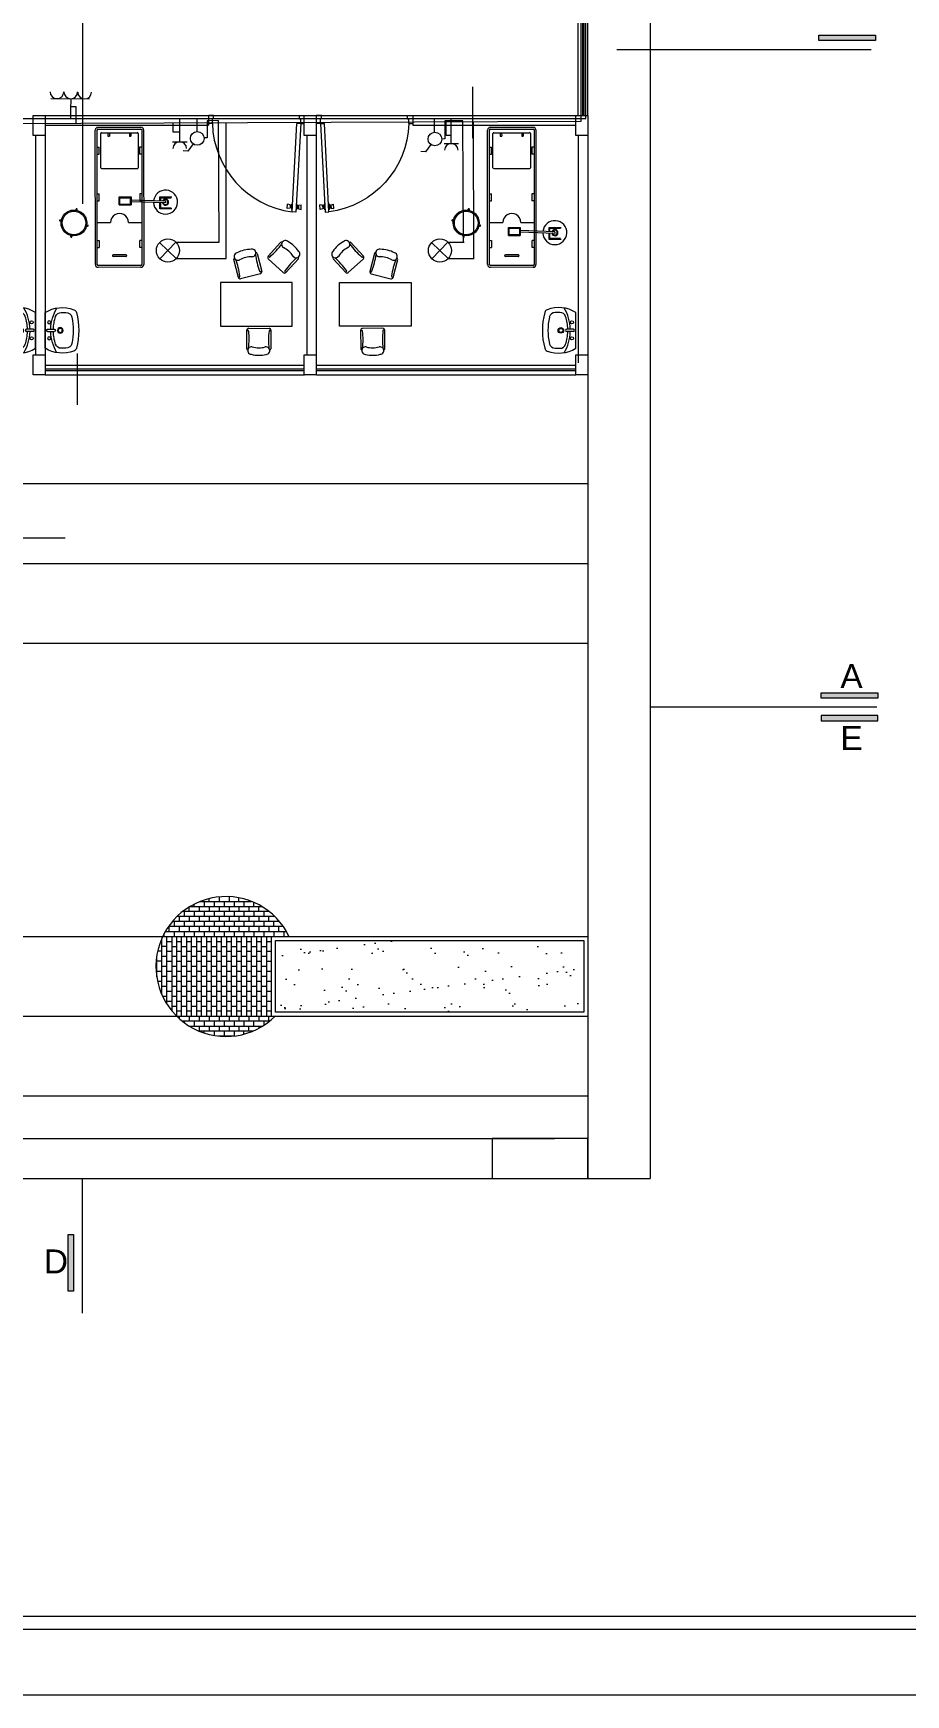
# Model space of a CAD drawing. Header units: millimetres. Extents: x 19.4 to 36.1, y 0 to 11.7.
# Drawn here: x 27.82 to 30.45, y 0 to 5.01 of the extents above; entities that cross this region are included whole.
import ezdxf

# ---------------------------------------------------------------- set-up
doc = ezdxf.new("R2010")
doc.units = ezdxf.units.MM
doc.header["$MEASUREMENT"] = 0
for name, pattern in [('ACAD_ISO12W100', [21, 12, -3, 0, -3, 0, -3]), ('CONTINUA', [0]), ('CORTES', [30, 24, -3, 0, -3]), ('NASCOSTA', [0.375, 0.25, -0.125]), ('STYLE_02', [0.295276, 0.19685, -0.098425]), ('TRAZO_Y_PUNTO', [1, 0.5, -0.25, 0, -0.25])]:
    doc.linetypes.add(name, pattern=pattern)
doc.layers.get('0').update_dxf_attribs({"lineweight": 9})
for name, color, linetype, lineweight, true_color in [('CUT 1 150', 7, 'ACAD_ISO12W100', 5, 0x2e2e2e), ('FURNITURE K 1 150', 7, 'Continuous', 9, 0xa7aeab), ('HATCH K 1 150', 7, 'Continuous', 0, 0xbdbdc2)]:
    doc.layers.add(name, color=color, linetype=linetype, lineweight=lineweight, true_color=true_color)
for name, color, linetype, lineweight in [('Fasa', 1, 'Continuous', 9), ('Fasa MCB to end', 30, 'Continuous', 9), ('Lampu', 7, 'Continuous', 9), ('netral2', 5, 'NASCOSTA', 9), ('Saklar_SK', 7, 'Continuous', 9), ('WALL 1 150', 250, 'Continuous', 13)]:
    doc.layers.add(name, color=color, linetype=linetype, lineweight=lineweight)
doc.styles.add('ROMANS', font='Arial.ttf', dxfattribs={"height": 0.1})

# ---------------------------------------------------------------- blocks, each defined once
blk = doc.blocks.new('lavadero')
for p, q in [((0, 0.225), (0, -0.225)), ((0.26, 0.225), (0.201, 0.225)), ((0.03, 0.015), (0.114, 0.015)), ((0.03, -0.015), (0.114, -0.015)), ((0.201, -0.225), (0.26, -0.225))]:
    blk.add_line(p, q)
for centre, radius in [((0.05, 0.1), 0.02), ((0.189, 0), 0.035), ((0.189, 0), 0.025), ((0.189, 0), 0.025), ((0.05, -0.1), 0.02)]:
    blk.add_circle(centre, radius)
for centre, radius, start, end in [((0.215, -0.129), 0.414, 69.5025, 121.3309), ((0.618, 0), 0.548, 149.2934, 178.4305), ((0.201, 0.15), 0.075, 90, 161.4778), ((0.26, 0.15), 0.075, 11.6658, 90), ((0.343, 0.212), 0.05, 14.6973, 69.5025), ((-0.467, 0), 0.887, 345.3027, 14.6973), ((0.036, 0), 0.0163, 112.6199, 247.3801), ((0.649, 0), 0.547, 161.4778, 178.4292), ((0.114, 0), 0.015, 270, 90), ((-0.467, 0), 0.817, 348.3342, 11.6658), ((0.618, 0), 0.548, 181.5695, 210.7066), ((0.649, 0), 0.547, 181.5708, 198.5222), ((0.201, -0.15), 0.075, 198.5222, 270), ((0.26, -0.15), 0.075, 270, 348.3342), ((0.215, 0.129), 0.414, 238.6691, 290.4975), ((0.343, -0.212), 0.05, 290.4975, 345.3027)]:
    blk.add_arc(centre, radius, start, end)
blk = doc.blocks.new('PUERTA1')
at = {"lineweight": 15}
for p, q in [((-1.141, 0), (-1.2, 0)), ((-0.064, 0), (0, 0)), ((-0.064, -0.042), (-0.064, 0)), ((-1.156, -0.1), (-1.205, -0.1)), ((-1.156, -0.1), (-1.156, -0.042)), ((-1.141, -0.042), (-1.156, -0.042)), ((-1.141, -0.042), (-1.141, 0)), ((-0.156, -1.208), (-0.099, -0.099)), ((-0.049, -0.1), (-0.108, -1.21)), ((-0.049, -0.1), (-0.099, -0.099)), ((-0.064, -0.042), (-0.049, -0.042)), ((-0.049, -0.1), (-0.049, -0.042)), ((-0.049, -0.1), (0, -0.1)), ((-0.217, -1.167), (-0.214, -1.111)), ((-0.183, -1.162), (-0.217, -1.167)), ((-0.18, -1.119), (-0.214, -1.111)), ((-0.182, -1.153), (-0.183, -1.162)), ((-0.181, -1.128), (-0.182, -1.153)), ((-0.177, -1.153), (-0.182, -1.153)), ((-0.181, -1.128), (-0.18, -1.119)), ((-0.175, -1.129), (-0.181, -1.128)), ((-0.175, -1.129), (-0.177, -1.153)), ((-0.177, -1.153), (-0.177, -1.157)), ((-0.171, -1.157), (-0.177, -1.157)), ((-0.17, -1.126), (-0.175, -1.125)), ((-0.175, -1.129), (-0.175, -1.125)), ((-0.17, -1.126), (-0.171, -1.157)), ((-0.171, -1.157), (-0.171, -1.161)), ((-0.166, -1.162), (-0.171, -1.161)), ((-0.17, -1.126), (-0.169, -1.121)), ((-0.164, -1.121), (-0.169, -1.121)), ((-0.164, -1.121), (-0.166, -1.162)), ((-0.158, -1.179), (-0.166, -1.162)), ((-0.154, -1.105), (-0.164, -1.121)), ((-0.154, -1.105), (-0.158, -1.179)), ((-0.155, -1.179), (-0.158, -1.179)), ((-0.108, -1.21), (-0.156, -1.208)), ((-0.152, -1.105), (-0.154, -1.105)), ((-0.154, -1.142), (-0.154, -1.142)), ((-0.154, -1.142), (-0.154, -1.142)), ((-0.106, -1.182), (-0.104, -1.182)), ((-0.1, -1.108), (-0.104, -1.182)), ((-0.104, -1.182), (-0.094, -1.166)), ((-0.102, -1.108), (-0.1, -1.108)), ((-0.1, -1.108), (-0.092, -1.125)), ((-0.092, -1.125), (-0.094, -1.166)), ((-0.094, -1.166), (-0.088, -1.166)), ((-0.092, -1.125), (-0.086, -1.125)), ((-0.087, -1.13), (-0.088, -1.161)), ((-0.088, -1.161), (-0.083, -1.162)), ((-0.088, -1.161), (-0.088, -1.166)), ((-0.087, -1.13), (-0.086, -1.125)), ((-0.087, -1.13), (-0.081, -1.13)), ((-0.082, -1.158), (-0.083, -1.162)), ((-0.081, -1.134), (-0.082, -1.158)), ((-0.082, -1.158), (-0.077, -1.159)), ((-0.081, -1.134), (-0.081, -1.13)), ((-0.081, -1.134), (-0.075, -1.134)), ((-0.075, -1.134), (-0.077, -1.159)), ((-0.077, -1.159), (-0.077, -1.168)), ((-0.077, -1.168), (-0.044, -1.176)), ((-0.075, -1.125), (-0.041, -1.12)), ((-0.075, -1.134), (-0.075, -1.125)), ((-0.044, -1.176), (-0.041, -1.12))]:
    blk.add_line(p, q, dxfattribs=at)
at = {"color": 8, "lineweight": 15}
blk.add_arc((-0.007, -0.068), 1.149, 181.6009, 262.5258, dxfattribs=at)
blk = doc.blocks.new('saklar tunggal')
at = {"color": 30}
for p, q in [((6.9703, 1.4504), (6.9843, 1.4734)), ((6.9843, 1.4734), (6.9985, 1.4734))]:
    blk.add_line(p, q, dxfattribs=at)
blk.add_circle((6.9596, 1.4329), 0.0206, dxfattribs=at)
blk = doc.blocks.new('saklar')
at = {"color": 64}
for p, q in [((6.8013, 1.4433), (6.8013, 1.4759)), ((6.7795, 1.4433), (6.8231, 1.4433))]:
    blk.add_line(p, q, dxfattribs=at)
blk.add_arc((6.8013, 1.4228), 0.0206, 0, 180, dxfattribs=at)
blk = doc.blocks.new('sk 3')
at = {"color": 64}
for p, q in [((24.4324, 4.4454), (24.4324, 4.478)), ((24.376, 4.4455), (24.492, 4.4464))]:
    blk.add_line(p, q, dxfattribs=at)
for centre in [(24.3908, 4.425), (24.4324, 4.4248), (24.4741, 4.4252)]:
    blk.add_arc(centre, 0.0206, 0, 180, dxfattribs=at)
blk = doc.blocks.new('lampu')
at = {"color": 250}
for p, q in [((7.1357, 3.4391), (7.1861, 3.391)), ((7.1848, 3.4404), (7.137, 3.3898)), ((7.1609, 3.4151), (7.1609, 3.4151))]:
    blk.add_line(p, q, dxfattribs=at)
at = {"color": 230}
blk.add_circle((7.1609, 3.4151), 0.0348, dxfattribs=at)
blk = doc.blocks.new('*U45')
at = {"layer": 'Fasa', "linetype": 'CONTINUA', "ltscale": 100}
blk.add_line((-0.0106, 0.0253), (0.0393, 0.0253), dxfattribs=at)
at = {"layer": 'netral2', "linetype": 'STYLE_02'}
blk.add_line((-0.0092, -0.024), (0.0691, -0.024), dxfattribs=at)
at = {"layer": 'Lampu', "color": 250}
blk.add_blockref('lampu', (-7.1952, -3.4151), dxfattribs=at)
blk = doc.blocks.new('*U46')
at = {"layer": 'netral2', "color": 0, "linetype": 'ByBlock', "lineweight": -2, "transparency": 16777216}
for p in [(0, 0), (0.82, 0), (1.64, 0)]:
    blk.add_blockref('*U45', p, dxfattribs=at)

msp = doc.modelspace()

# ---------------------------------------------------------------- hatches: boundary and pattern name
at = {"layer": 'CUT 1 150', "linetype": 'TRAZO_Y_PUNTO', "lineweight": 0, "ltscale": 3, "true_color": 0x000000}
for points in [[(30.3615, 4.9876), (30.3615, 5.0036), (30.1912, 5.0036), (30.1912, 4.9876)], [(27.9284, 1.2171), (27.9444, 1.2171), (27.9444, 1.3874), (27.9284, 1.3874)]]:
    msp.add_hatch(color=18, dxfattribs=at).paths.add_polyline_path(points)
h = msp.add_hatch(color=18, dxfattribs=at)
h.paths.add_polyline_path([(30.3682, 3.0052), (30.3682, 3.0212), (30.1978, 3.0212), (30.1978, 3.0052)])
h.paths.add_polyline_path([(30.1978, 2.9522), (30.1978, 2.9362), (30.3682, 2.9362), (30.3682, 2.9522)])
at = {"layer": 'HATCH K 1 150', "ltscale": 0.8}
h = msp.add_hatch(dxfattribs=at)
h.set_pattern_fill('AR-SAND', color=256, scale=0.002406, style=0, double=1)
h.set_pattern_definition([(37.5, (-525.04704, -170.17086), (-0.003849227, 0.11773911), [0, -0.09288003, 0, -0.10387898, 0, -0.099296084]), (7.5, (-525.04704, -170.17086), (0.108142705, 0.172448032), [0, -0.050106332, 0, -0.083714237, 0, -0.032080273]), (327.5, (-525.1222, -170.17086), (0.190290599, 0.000345746), [0, -0.030552641, 0, -0.109989508, 0, -0.143597414]), (317.5, (-525.1222, -170.17086), (0.183690286, 0.05363055), [0, -0.01527632, 0, -0.072104233, 0, -0.082492131])])
h.paths.add_polyline_path([(28.6143, 2.1957, 0.096216), (28.599, 2.2747), (28.5527, 2.2747), (28.5527, 2.0582), (28.5632, 2.0582, 0.179543)])
edge = h.paths.add_edge_path()
edge.add_line((29.4947, 2.0582), (29.4947, 2.2747))
edge.add_line((29.4947, 2.2747), (28.599, 2.2747))
edge.add_arc((28.4034, 2.1957), 0.2109, -40.7145, 21.9834, ccw=False)
edge.add_line((28.5632, 2.0582), (29.4947, 2.0582))

# ---------------------------------------------------------------- linework, layer by layer
for p, q in [((33.2109, 0.2358), (19.8251, 0.2358)), ((35.7049, 0.1965), (19.7858, 0.1965)), ((19.3927, 0), (35.9015, 0)), ((19.3927, 0), (35.9015, 0))]:
    msp.add_line(p, q)
msp.add_arc((28.7782, 4.377), 0.00279, 42.4512, 132.4512)
at = {"ltscale": 0.8}
msp.add_arc((28.4034, 2.1957), 0.2109, 25.5547, 314.82, dxfattribs=at)
at = {"layer": 'CUT 1 150', "color": 18, "linetype": 'TRAZO_Y_PUNTO', "lineweight": 0, "ltscale": 3, "true_color": 0x000000}
for points in [[(29.5819, 4.9611), (30.3485, 4.9611)], [(29.6823, 2.9787), (30.3654, 2.9787)], [(27.9708, 1.1501), (27.9708, 1.5565)]]:
    msp.add_lwpolyline(points, dxfattribs=at)
for points in [[(30.3615, 4.9876), (30.1912, 4.9876), (30.1912, 5.0036), (30.3615, 5.0036)], [(30.3682, 3.0052), (30.1978, 3.0052), (30.1978, 3.0212), (30.3682, 3.0212)], [(30.3682, 2.9522), (30.1978, 2.9522), (30.1978, 2.9362), (30.3682, 2.9362)], [(27.9444, 1.3874), (27.9444, 1.2171), (27.9284, 1.2171), (27.9284, 1.3874)]]:
    msp.add_lwpolyline(points, close=True, dxfattribs=at)
at = {"layer": 'Fasa', "linetype": 'CONTINUA', "ltscale": 100}
for p, q in [((28.3808, 4.7466), (28.347, 4.7455)), ((28.347, 4.7455), (28.347, 4.6943)), ((28.3828, 4.38), (28.3808, 4.7466)), ((29.1177, 4.746), (29.0631, 4.746)), ((29.0631, 4.746), (29.0631, 4.6915)), ((29.1199, 4.3798), (29.1177, 4.746)), ((28.347, 4.6943), (28.3378, 4.6943)), ((29.0631, 4.6915), (29.0538, 4.6909)), ((28.3019, 4.38), (28.3828, 4.38))]:
    msp.add_line(p, q, dxfattribs=at)
at = {"layer": 'Fasa MCB to end', "linetype": 'CONTINUA', "ltscale": 100}
for p, q in [((29.4887, 4.7525), (29.4872, 5.7506)), ((27.9351, 4.7805), (27.9351, 4.7527)), ((26.9306, 4.7527), (29.4887, 4.7525)), ((28.2645, 4.7149), (28.2643, 4.7525)), ((28.317, 4.7131), (28.3172, 4.7525)), ((29.0324, 4.7112), (29.0326, 4.7525)), ((29.083, 4.7096), (29.0827, 4.7527))]:
    msp.add_line(p, q, dxfattribs=at)
at = {"layer": 'FURNITURE K 1 150', "ltscale": 0.016}
for p, q in [((28.01, 4.3121), (28.0097, 4.718)), ((28.0154, 4.3121), (28.0151, 4.718)), ((28.0178, 4.7261), (28.1472, 4.7262)), ((28.0178, 4.7207), (28.1472, 4.7208)), ((28.0287, 4.7099), (28.1364, 4.71)), ((28.0479, 4.7099), (28.0479, 4.6991)), ((28.0522, 4.7099), (28.0522, 4.6991)), ((28.1129, 4.71), (28.1129, 4.6991)), ((28.1172, 4.71), (28.1172, 4.6992)), ((28.1499, 4.7181), (28.1502, 4.3122)), ((28.1553, 4.7181), (28.1556, 4.3122)), ((29.1925, 4.3121), (29.1923, 4.718)), ((29.198, 4.3121), (29.1977, 4.718)), ((29.2004, 4.7261), (29.3297, 4.7262)), ((29.2004, 4.7207), (29.3297, 4.7208)), ((29.2112, 4.7099), (29.3189, 4.71)), ((29.2304, 4.7099), (29.2304, 4.6991)), ((29.2347, 4.7099), (29.2348, 4.6991)), ((29.2954, 4.71), (29.2954, 4.6991)), ((29.2997, 4.71), (29.2997, 4.6992)), ((29.3324, 4.7181), (29.3327, 4.3122)), ((29.3379, 4.7181), (29.3382, 4.3122)), ((28.0152, 4.6666), (28.0217, 4.6666)), ((28.0217, 4.645), (28.0217, 4.6666)), ((28.0261, 4.6044), (28.026, 4.7072)), ((28.0479, 4.6991), (28.0522, 4.6991)), ((28.1129, 4.6991), (28.1172, 4.6992)), ((28.1391, 4.7073), (28.1392, 4.6044)), ((28.1435, 4.6667), (28.1435, 4.645)), ((28.15, 4.6667), (28.1435, 4.6667)), ((29.1977, 4.6666), (29.2042, 4.6666)), ((29.2042, 4.645), (29.2042, 4.6666)), ((29.2086, 4.6044), (29.2085, 4.7072)), ((29.2304, 4.6991), (29.2348, 4.6991)), ((29.2954, 4.6991), (29.2997, 4.6992)), ((29.3216, 4.7073), (29.3217, 4.6044)), ((29.326, 4.6667), (29.326, 4.645)), ((29.3325, 4.6667), (29.326, 4.6667)), ((28.0152, 4.6449), (28.0217, 4.645)), ((28.15, 4.645), (28.1435, 4.645)), ((29.1977, 4.6449), (29.2042, 4.645)), ((29.3325, 4.645), (29.326, 4.645)), ((28.0288, 4.6017), (28.1365, 4.6017)), ((29.2113, 4.6017), (29.319, 4.6017)), ((28.0153, 4.5259), (28.0218, 4.5259)), ((28.0218, 4.5042), (28.0218, 4.5259)), ((28.0814, 4.5163), (28.1175, 4.5163)), ((28.0814, 4.4922), (28.0814, 4.5163)), ((28.0838, 4.5139), (28.1151, 4.5139)), ((28.0838, 4.4946), (28.0838, 4.5139)), ((28.1151, 4.5139), (28.1151, 4.4946)), ((28.1175, 4.5163), (28.1175, 4.4922)), ((28.1501, 4.526), (28.1436, 4.526)), ((28.1436, 4.526), (28.1436, 4.5043)), ((28.2045, 4.5163), (28.2405, 4.5163)), ((28.2045, 4.5037), (28.2045, 4.5163)), ((28.2069, 4.5139), (28.2381, 4.5139)), ((28.2069, 4.5036), (28.2069, 4.5139)), ((29.1978, 4.5259), (29.2043, 4.5259)), ((29.2043, 4.5042), (29.2043, 4.5259)), ((29.3326, 4.526), (29.3261, 4.526)), ((29.3261, 4.526), (29.3261, 4.5043)), ((27.9511, 4.4762), (27.9517, 4.4794)), ((27.9543, 4.4756), (27.9549, 4.4788)), ((28.0153, 4.5042), (28.0218, 4.5042)), ((28.0814, 4.4922), (28.1175, 4.4922)), ((28.0838, 4.4946), (28.1151, 4.4946)), ((28.2215, 4.4983), (28.1174, 4.5018)), ((28.2217, 4.5031), (28.1176, 4.5066)), ((28.1501, 4.5043), (28.1436, 4.5043)), ((28.2045, 4.4802), (28.2045, 4.4989)), ((28.2405, 4.4802), (28.2045, 4.4802)), ((28.2069, 4.4826), (28.2069, 4.4988)), ((28.2381, 4.4826), (28.2069, 4.4826)), ((28.2217, 4.5031), (28.2215, 4.4983)), ((29.1336, 4.4762), (29.1342, 4.4794)), ((29.1368, 4.4756), (29.1374, 4.4788)), ((29.1978, 4.5042), (29.2043, 4.5042)), ((29.3326, 4.5043), (29.3261, 4.5043)), ((27.9036, 4.444), (27.9068, 4.4434)), ((27.9042, 4.4472), (27.9074, 4.4465)), ((27.9833, 4.4288), (27.9865, 4.4281)), ((27.9839, 4.4319), (27.9871, 4.4313)), ((28.0153, 4.4393), (28.0557, 4.4393)), ((28.1098, 4.4393), (28.1501, 4.4394)), ((29.0861, 4.444), (29.0893, 4.4434)), ((29.0868, 4.4472), (29.0899, 4.4465)), ((29.1658, 4.4288), (29.169, 4.4281)), ((29.1664, 4.4319), (29.1696, 4.4313)), ((29.1979, 4.4393), (29.2382, 4.4393)), ((29.2549, 4.4242), (29.2909, 4.4242)), ((29.2549, 4.4001), (29.2549, 4.4242)), ((29.2573, 4.4218), (29.2885, 4.4218)), ((29.2573, 4.4025), (29.2573, 4.4218)), ((29.2885, 4.4218), (29.2885, 4.4025)), ((29.2909, 4.4242), (29.2909, 4.4001)), ((29.395, 4.4062), (29.2909, 4.4098)), ((29.3951, 4.411), (29.291, 4.4146)), ((29.2923, 4.4393), (29.3326, 4.4394)), ((29.3779, 4.4242), (29.414, 4.4242)), ((29.3779, 4.4116), (29.3779, 4.4242)), ((29.3803, 4.4218), (29.4116, 4.4218)), ((29.3803, 4.4115), (29.3803, 4.4218)), ((29.3951, 4.411), (29.395, 4.4062)), ((27.9359, 4.3965), (27.9365, 4.3997)), ((27.9391, 4.3959), (27.9397, 4.3991)), ((28.0154, 4.3851), (28.0219, 4.3851)), ((28.0154, 4.3635), (28.0219, 4.3635)), ((28.0219, 4.3851), (28.0219, 4.3635)), ((28.1502, 4.3852), (28.1437, 4.3852)), ((28.1437, 4.3636), (28.1437, 4.3852)), ((28.1502, 4.3636), (28.1437, 4.3636)), ((28.5306, 4.3375), (28.5685, 4.3789)), ((28.5724, 4.3791), (28.5724, 4.3791)), ((28.8182, 4.3375), (28.7803, 4.3789)), ((29.1184, 4.3965), (29.119, 4.3997)), ((29.1216, 4.3959), (29.1222, 4.3991)), ((29.1979, 4.3851), (29.2044, 4.3851)), ((29.1979, 4.3635), (29.2044, 4.3635)), ((29.2044, 4.3851), (29.2044, 4.3635)), ((29.2549, 4.4001), (29.2909, 4.4001)), ((29.2573, 4.4025), (29.2885, 4.4025)), ((29.3327, 4.3852), (29.3262, 4.3852)), ((29.3262, 4.3636), (29.3262, 4.3852)), ((29.3327, 4.3636), (29.3262, 4.3636)), ((29.3779, 4.3881), (29.3779, 4.4068)), ((29.414, 4.3881), (29.3779, 4.3881)), ((29.3803, 4.3905), (29.3803, 4.4067)), ((29.4116, 4.3905), (29.3803, 4.3905)), ((28.1475, 4.3094), (28.0181, 4.3094)), ((28.1018, 4.3419), (28.0639, 4.3419)), ((28.1018, 4.3365), (28.0639, 4.3365)), ((28.441, 4.2734), (28.4274, 4.3278)), ((28.4294, 4.3312), (28.4294, 4.3312)), ((28.4943, 4.3476), (28.4943, 4.3476)), ((28.4977, 4.3455), (28.5113, 4.2911)), ((28.5762, 4.2882), (28.5309, 4.3297)), ((28.622, 4.3299), (28.5841, 4.2886)), ((28.6218, 4.3339), (28.6218, 4.3339)), ((28.7268, 4.3299), (28.7647, 4.2886)), ((28.7269, 4.3339), (28.7269, 4.3339)), ((28.7725, 4.2882), (28.8178, 4.3297)), ((28.851, 4.3455), (28.8374, 4.2911)), ((28.8544, 4.3476), (28.8544, 4.3476)), ((28.9077, 4.2734), (28.9214, 4.3278)), ((28.9194, 4.3312), (28.9194, 4.3312)), ((29.33, 4.3094), (29.2007, 4.3094)), ((29.2843, 4.3419), (29.2464, 4.3419)), ((29.2843, 4.3365), (29.2464, 4.3365)), ((28.1475, 4.304), (28.0182, 4.3039)), ((28.6032, 4.2585), (28.3867, 4.2585)), ((28.3867, 4.2585), (28.3867, 4.1262)), ((28.5073, 4.2844), (28.4478, 4.2694)), ((28.6032, 4.1262), (28.6032, 4.2585)), ((28.7455, 4.2585), (28.962, 4.2585)), ((28.7455, 4.1262), (28.7455, 4.2585)), ((28.8414, 4.2844), (28.901, 4.2694)), ((28.962, 4.2585), (28.962, 4.1262)), ((29.33, 4.304), (29.2007, 4.3039)), ((28.3867, 4.1262), (28.6032, 4.1262)), ((28.4662, 4.0585), (28.4665, 4.1146)), ((28.4721, 4.1202), (28.5335, 4.1199)), ((28.5391, 4.1143), (28.5387, 4.0582)), ((28.962, 4.1262), (28.7455, 4.1262)), ((28.8097, 4.1143), (28.81, 4.0582)), ((28.8766, 4.1202), (28.8152, 4.1199)), ((28.8825, 4.0585), (28.8822, 4.1146)), ((28.469, 4.0557), (28.469, 4.0557)), ((28.5359, 4.0554), (28.5359, 4.0554)), ((28.8128, 4.0554), (28.8128, 4.0554)), ((28.8798, 4.0557), (28.8798, 4.0557))]:
    msp.add_line(p, q, dxfattribs=at)
for centre, radius in [((27.9454, 4.4377), 0.039), ((27.9454, 4.4377), 0.0357), ((29.1279, 4.4377), 0.039), ((29.1279, 4.4377), 0.0357)]:
    msp.add_circle(centre, radius, dxfattribs=at)
for centre, radius, start, end in [((28.0178, 4.718), 0.00812, 90.042, 180.042), ((28.0178, 4.718), 0.00271, 90.042, 180.042), ((28.0287, 4.7072), 0.00271, 90.042, 180.042), ((28.1364, 4.7073), 0.00271, 0.042, 90.042), ((28.1472, 4.7181), 0.00812, 0.042, 90.042), ((28.1472, 4.7181), 0.00271, 0.042, 90.042), ((29.2004, 4.718), 0.00812, 90.042, 180.042), ((29.2004, 4.718), 0.00271, 90.042, 180.042), ((29.2112, 4.7072), 0.00271, 90.042, 180.042), ((29.3189, 4.7073), 0.00271, 0.042, 90.042), ((29.3297, 4.7181), 0.00812, 0.042, 90.042), ((29.3297, 4.7181), 0.00271, 0.042, 90.042), ((28.0288, 4.6044), 0.00271, 180.042, 270.042), ((28.1365, 4.6044), 0.00271, 270.042, 0.042), ((29.2113, 4.6044), 0.00271, 180.042, 270.042), ((29.319, 4.6044), 0.00271, 270.042, 0.042), ((28.2216, 4.5007), 0.0361, 181.8661, 174.221), ((28.2216, 4.5007), 0.00924, 193.1368, 162.9504), ((27.9533, 4.4791), 0.00162, 348.0899, 170.2941), ((28.0827, 4.4393), 0.0271, 0.042, 180.042), ((28.2216, 4.5007), 0.00722, 197.5148, 158.5723), ((29.1358, 4.4791), 0.00162, 348.0899, 170.2941), ((29.2653, 4.4393), 0.0271, 0.042, 180.042), ((27.9039, 4.4456), 0.00162, 78.0899, 260.2941), ((27.9059, 4.4455), 0.00217, 354.192, 79.192), ((27.9868, 4.4297), 0.00162, 258.0899, 80.2941), ((29.0864, 4.4456), 0.00162, 78.0899, 260.2941), ((29.0884, 4.4455), 0.00217, 354.192, 79.192), ((29.1694, 4.4297), 0.00162, 258.0899, 80.2941), ((29.3951, 4.4086), 0.0361, 181.8661, 174.221), ((29.3951, 4.4086), 0.00924, 193.1368, 162.9504), ((29.3951, 4.4086), 0.00722, 197.5148, 158.5723), ((27.9375, 4.3962), 0.00162, 168.0899, 350.2941), ((28.4825, 4.3473), 0.0113, 271.4563, 102.567), ((28.378, 4.5164), 0.2403, 311.2858, 323.6897), ((28.5705, 4.377), 0.00279, 47.5488, 137.5488), ((28.5827, 4.3733), 0.0113, 49.1184, 240.2291), ((28.5463, 4.3009), 0.0697, 31.2886, 63.809), ((28.5472, 4.3019), 0.0907, 33.2987, 61.7988), ((28.8015, 4.3019), 0.0907, 118.2012, 146.7013), ((28.8025, 4.3009), 0.0697, 116.191, 148.7114), ((28.7661, 4.3733), 0.0113, 299.7709, 130.8816), ((28.9707, 4.5164), 0.2403, 216.3103, 228.7142), ((28.8662, 4.3473), 0.0113, 77.433, 268.5437), ((29.12, 4.3962), 0.00162, 168.0899, 350.2941), ((28.0181, 4.3121), 0.00812, 180.042, 270.042), ((28.0181, 4.3121), 0.00271, 180.042, 270.042), ((28.0639, 4.3392), 0.00271, 90.042, 270.042), ((28.1018, 4.3392), 0.00271, 270.042, 90.042), ((28.1475, 4.3122), 0.00812, 270.042, 0.042), ((28.1475, 4.3122), 0.00271, 270.042, 0.042), ((28.4301, 4.3285), 0.00279, 104.1367, 194.1367), ((28.4399, 4.3366), 0.0113, 105.7063, 296.8171), ((28.2077, 4.2446), 0.2403, 7.8737, 20.2776), ((28.4799, 4.2677), 0.0907, 89.8866, 118.3867), ((28.4802, 4.2664), 0.0697, 87.8765, 120.3969), ((28.7306, 4.3757), 0.2403, 187.8737, 200.2776), ((28.495, 4.3449), 0.00279, 14.1367, 104.1367), ((28.5347, 4.3338), 0.00558, 137.5488, 227.5488), ((28.5345, 4.3377), 0.00279, 137.5488, 317.5488), ((28.7755, 4.1521), 0.2403, 131.2858, 143.6897), ((28.6151, 4.3436), 0.0113, 214.8684, 45.9791), ((28.6199, 4.3318), 0.00279, 317.5488, 47.5488), ((28.7336, 4.3436), 0.0113, 134.0209, 325.1316), ((28.7288, 4.3318), 0.00279, 132.4512, 222.4512), ((28.5733, 4.1521), 0.2403, 36.3103, 48.7142), ((28.8142, 4.3377), 0.00279, 222.4512, 42.4512), ((28.8141, 4.3338), 0.00558, 312.4512, 42.4512), ((28.6181, 4.3757), 0.2403, 339.7224, 352.1263), ((28.8538, 4.3449), 0.00279, 75.8633, 165.8633), ((28.8685, 4.2664), 0.0697, 59.6031, 92.1235), ((28.8688, 4.2677), 0.0907, 61.6133, 90.1134), ((29.141, 4.2446), 0.2403, 159.7224, 172.1263), ((28.9089, 4.3366), 0.0113, 243.1829, 74.2937), ((28.9187, 4.3285), 0.00279, 345.8633, 75.8633), ((29.2007, 4.3121), 0.00812, 180.042, 270.042), ((29.2007, 4.3121), 0.00271, 180.042, 270.042), ((29.2464, 4.3392), 0.00271, 90.042, 270.042), ((29.2843, 4.3392), 0.00271, 270.042, 90.042), ((29.33, 4.3122), 0.00812, 270.042, 0.042), ((29.33, 4.3122), 0.00271, 270.042, 0.042), ((28.443, 4.2768), 0.00279, 194.1367, 14.1367), ((28.4464, 4.2748), 0.00558, 194.1367, 284.1367), ((28.508, 4.2932), 0.00279, 194.1367, 14.1367), ((28.5059, 4.2898), 0.00558, 284.1367, 14.1367), ((28.58, 4.2924), 0.00558, 227.5488, 317.5488), ((28.5839, 4.2925), 0.00279, 137.5488, 317.5488), ((28.7648, 4.2925), 0.00279, 222.4512, 42.4512), ((28.7688, 4.2924), 0.00558, 222.4512, 312.4512), ((28.8428, 4.2898), 0.00558, 165.8633, 255.8633), ((28.8408, 4.2932), 0.00279, 165.8633, 345.8633), ((28.9023, 4.2748), 0.00558, 255.8633, 345.8633), ((28.9057, 4.2768), 0.00279, 165.8633, 345.8633), ((28.4721, 4.1146), 0.00558, 89.7283, 179.7283), ((28.4693, 4.1118), 0.00279, 359.7283, 179.7283), ((28.2331, 4.0872), 0.2403, 353.4654, 5.8692), ((28.7722, 4.0842), 0.2403, 173.4654, 185.8692), ((28.5335, 4.1143), 0.00558, 359.7283, 89.7283), ((28.5362, 4.1115), 0.00279, 359.7283, 179.7283), ((28.8153, 4.1143), 0.00558, 90.2717, 180.2717), ((28.8125, 4.1115), 0.00279, 0.2717, 180.2717), ((28.5766, 4.0842), 0.2403, 354.1308, 6.5346), ((29.1157, 4.0872), 0.2403, 174.1308, 186.5346), ((28.8766, 4.1146), 0.00558, 0.2717, 90.2717), ((28.8794, 4.1118), 0.00279, 0.2717, 180.2717), ((28.469, 4.0585), 0.00279, 179.7283, 269.7283), ((28.4804, 4.053), 0.0113, 77.0479, 268.1587), ((28.5028, 4.1309), 0.0697, 253.4681, 285.9885), ((28.5244, 4.0528), 0.0113, 271.298, 102.4087), ((28.5359, 4.0582), 0.00279, 269.7283, 359.7283), ((28.8128, 4.0582), 0.00279, 180.2717, 270.2717), ((28.8243, 4.0528), 0.0113, 77.5913, 268.702), ((28.8459, 4.1309), 0.0697, 254.0115, 286.5319), ((28.8683, 4.053), 0.0113, 271.8413, 102.9521), ((28.8797, 4.0585), 0.00279, 270.2717, 0.2717), ((28.5028, 4.1295), 0.0907, 255.4783, 283.9783), ((28.8459, 4.1295), 0.0907, 256.0217, 284.5217)]:
    msp.add_arc(centre, radius, start, end, dxfattribs=at)
at = {"layer": 'HATCH K 1 150'}
for p, q in [((28.5333, 2.3619), (28.2735, 2.3619)), ((28.2926, 2.3769), (28.5113, 2.3769)), ((28.3261, 2.3919), (28.4807, 2.3919)), ((28.5761, 2.3168), (28.2307, 2.3168)), ((28.5645, 2.3318), (28.2423, 2.3318)), ((28.5505, 2.3468), (28.2563, 2.3468)), ((28.2099, 2.1119), (28.2099, 2.2796)), ((28.2211, 2.3017), (28.5857, 2.3017)), ((28.2249, 2.2867), (28.2249, 2.0834)), ((28.24, 2.2867), (28.24, 2.0624)), ((28.255, 2.2867), (28.255, 2.0461)), ((28.27, 2.0461), (28.27, 2.2867)), ((28.2851, 2.2867), (28.2851, 2.0461)), ((28.3001, 2.0461), (28.3001, 2.2867)), ((28.3151, 2.2867), (28.3151, 2.0461)), ((28.3302, 2.0461), (28.3302, 2.2867)), ((28.3452, 2.2867), (28.3452, 2.0461)), ((28.3602, 2.0461), (28.3602, 2.2867)), ((28.3753, 2.2867), (28.3753, 2.0461)), ((28.3903, 2.0461), (28.3903, 2.2867)), ((28.4054, 2.2867), (28.4054, 2.0461)), ((28.4204, 2.0461), (28.4204, 2.2867)), ((28.4354, 2.2867), (28.4354, 2.0461)), ((28.4505, 2.0461), (28.4505, 2.2867)), ((28.4655, 2.2867), (28.4655, 2.0461)), ((28.4805, 2.0461), (28.4805, 2.2867)), ((28.4956, 2.2867), (28.4956, 2.0461)), ((28.5106, 2.0461), (28.5106, 2.2867)), ((28.5256, 2.2867), (28.5256, 2.0461)), ((28.1949, 2.1643), (28.1949, 2.2272)), ((28.5352, 2.0311), (28.2716, 2.0311)), ((28.2929, 2.0161), (28.5138, 2.0161)), ((28.4844, 2.001), (28.3223, 2.001)), ((28.4279, 1.986), (28.3813, 1.986))]:
    msp.add_line(p, q, dxfattribs=at)
for points in [[(28.3828, 2.4056), (28.3828, 2.3919)], [(28.4129, 2.4064), (28.4129, 2.3919)], [(28.2775, 2.3619), (28.2775, 2.3468)], [(28.2926, 2.3619), (28.2926, 2.3769)], [(28.3076, 2.3769), (28.3076, 2.3836)], [(28.3076, 2.3619), (28.3076, 2.3468)], [(28.3227, 2.3769), (28.3227, 2.3619)], [(28.3377, 2.3919), (28.3377, 2.3769)], [(28.3377, 2.3619), (28.3377, 2.3468)], [(28.3527, 2.3919), (28.3527, 2.4004)], [(28.3527, 2.3769), (28.3527, 2.3619)], [(28.3678, 2.3919), (28.3678, 2.3769)], [(28.3678, 2.3619), (28.3678, 2.3468)], [(28.3828, 2.3769), (28.3828, 2.3619)], [(28.3978, 2.3919), (28.3978, 2.3769)], [(28.3978, 2.3619), (28.3978, 2.3468)], [(28.4129, 2.3769), (28.4129, 2.3619)], [(28.4279, 2.3919), (28.4279, 2.3769)], [(28.4279, 2.3619), (28.4279, 2.3468)], [(28.4429, 2.3919), (28.4429, 2.4029)], [(28.4429, 2.3769), (28.4429, 2.3619)], [(28.458, 2.3919), (28.458, 2.3769)], [(28.458, 2.3619), (28.458, 2.3468)], [(28.473, 2.3948), (28.473, 2.3919)], [(28.473, 2.3769), (28.473, 2.3619)], [(28.488, 2.3769), (28.488, 2.3889)], [(28.488, 2.3619), (28.488, 2.3468)], [(28.5031, 2.3619), (28.5031, 2.3769)], [(28.5181, 2.3619), (28.5181, 2.3468)], [(28.5332, 2.362), (28.5332, 2.3619)], [(28.2324, 2.3017), (28.2324, 2.3168)], [(28.2475, 2.3318), (28.2475, 2.3168)], [(28.2625, 2.3468), (28.2625, 2.3318)], [(28.2625, 2.3168), (28.2625, 2.3017)], [(28.2775, 2.3318), (28.2775, 2.3168)], [(28.2926, 2.3468), (28.2926, 2.3318)], [(28.2926, 2.3168), (28.2926, 2.3017)], [(28.3076, 2.3318), (28.3076, 2.3168)], [(28.3227, 2.3468), (28.3227, 2.3318)], [(28.3227, 2.3168), (28.3227, 2.3017)], [(28.3377, 2.3318), (28.3377, 2.3168)], [(28.3527, 2.3468), (28.3527, 2.3318)], [(28.3527, 2.3168), (28.3527, 2.3017)], [(28.3678, 2.3318), (28.3678, 2.3168)], [(28.3828, 2.3468), (28.3828, 2.3318)], [(28.3828, 2.3168), (28.3828, 2.3017)], [(28.3978, 2.3318), (28.3978, 2.3168)], [(28.4129, 2.3468), (28.4129, 2.3318)], [(28.4129, 2.3168), (28.4129, 2.3017)], [(28.4279, 2.3318), (28.4279, 2.3168)], [(28.4429, 2.3468), (28.4429, 2.3318)], [(28.4429, 2.3168), (28.4429, 2.3017)], [(28.458, 2.3318), (28.458, 2.3168)], [(28.473, 2.3468), (28.473, 2.3318)], [(28.473, 2.3168), (28.473, 2.3017)], [(28.488, 2.3318), (28.488, 2.3168)], [(28.5031, 2.3468), (28.5031, 2.3318)], [(28.5031, 2.3168), (28.5031, 2.3017)], [(28.5181, 2.3318), (28.5181, 2.3168)], [(28.5332, 2.3318), (28.5332, 2.3468)], [(28.5332, 2.3168), (28.5332, 2.3017)], [(28.5482, 2.3491), (28.5482, 2.3468)], [(28.5482, 2.3168), (28.5482, 2.3318)], [(28.5632, 2.3333), (28.5632, 2.3318)], [(28.5632, 2.3017), (28.5632, 2.3168)], [(28.2066, 2.2717), (28.2099, 2.2717)], [(28.2249, 2.2566), (28.2099, 2.2566)], [(28.2174, 2.2867), (28.2174, 2.2952)], [(28.2249, 2.2717), (28.24, 2.2717)], [(28.24, 2.2566), (28.255, 2.2566)], [(28.2475, 2.3017), (28.2475, 2.2867)], [(28.255, 2.2717), (28.27, 2.2717)], [(28.27, 2.2566), (28.2851, 2.2566)], [(28.2775, 2.3017), (28.2775, 2.2867)], [(28.2851, 2.2717), (28.3001, 2.2717)], [(28.3001, 2.2566), (28.3151, 2.2566)], [(28.3076, 2.3017), (28.3076, 2.2867)], [(28.3151, 2.2717), (28.3302, 2.2717)], [(28.3302, 2.2566), (28.3452, 2.2566)], [(28.3377, 2.3017), (28.3377, 2.2867)], [(28.3452, 2.2717), (28.3602, 2.2717)], [(28.3602, 2.2566), (28.3753, 2.2566)], [(28.3678, 2.3017), (28.3678, 2.2867)], [(28.3753, 2.2717), (28.3903, 2.2717)], [(28.3903, 2.2566), (28.4054, 2.2566)], [(28.3978, 2.3017), (28.3978, 2.2867)], [(28.4054, 2.2717), (28.4204, 2.2717)], [(28.4204, 2.2566), (28.4354, 2.2566)], [(28.4279, 2.3017), (28.4279, 2.2867)], [(28.4354, 2.2717), (28.4505, 2.2717)], [(28.4505, 2.2566), (28.4655, 2.2566)], [(28.458, 2.3017), (28.458, 2.2867)], [(28.4655, 2.2717), (28.4805, 2.2717)], [(28.4805, 2.2566), (28.4956, 2.2566)], [(28.488, 2.3017), (28.488, 2.2867)], [(28.4956, 2.2717), (28.5106, 2.2717)], [(28.5106, 2.2566), (28.5256, 2.2566)], [(28.5181, 2.3017), (28.5181, 2.2867)], [(28.5256, 2.2717), (28.5407, 2.2717)], [(28.5482, 2.3017), (28.5482, 2.2867)], [(28.5783, 2.3017), (28.5783, 2.2867)], [(28.1949, 2.2266), (28.1948, 2.2266)], [(28.2099, 2.2115), (28.1949, 2.2115)], [(28.2099, 2.2416), (28.1975, 2.2416)], [(28.2099, 2.2266), (28.2249, 2.2266)], [(28.2249, 2.2416), (28.24, 2.2416)], [(28.2249, 2.2115), (28.24, 2.2115)], [(28.24, 2.2266), (28.255, 2.2266)], [(28.255, 2.2416), (28.27, 2.2416)], [(28.255, 2.2115), (28.27, 2.2115)], [(28.27, 2.2266), (28.2851, 2.2266)], [(28.2851, 2.2416), (28.3001, 2.2416)], [(28.2851, 2.2115), (28.3001, 2.2115)], [(28.3001, 2.2266), (28.3151, 2.2266)], [(28.3151, 2.2416), (28.3302, 2.2416)], [(28.3151, 2.2115), (28.3302, 2.2115)], [(28.3302, 2.2266), (28.3452, 2.2266)], [(28.3452, 2.2416), (28.3602, 2.2416)], [(28.3452, 2.2115), (28.3602, 2.2115)], [(28.3602, 2.2266), (28.3753, 2.2266)], [(28.3753, 2.2416), (28.3903, 2.2416)], [(28.3753, 2.2115), (28.3903, 2.2115)], [(28.3903, 2.2266), (28.4054, 2.2266)], [(28.4054, 2.2416), (28.4204, 2.2416)], [(28.4054, 2.2115), (28.4204, 2.2115)], [(28.4204, 2.2266), (28.4354, 2.2266)], [(28.4354, 2.2416), (28.4505, 2.2416)], [(28.4354, 2.2115), (28.4505, 2.2115)], [(28.4505, 2.2266), (28.4655, 2.2266)], [(28.4655, 2.2416), (28.4805, 2.2416)], [(28.4655, 2.2115), (28.4805, 2.2115)], [(28.4805, 2.2266), (28.4956, 2.2266)], [(28.4956, 2.2416), (28.5106, 2.2416)], [(28.4956, 2.2115), (28.5106, 2.2115)], [(28.5106, 2.2266), (28.5256, 2.2266)], [(28.5256, 2.2416), (28.5407, 2.2416)], [(28.5256, 2.2115), (28.5407, 2.2115)], [(28.1949, 2.1965), (28.1925, 2.1965)], [(28.1945, 2.1664), (28.1949, 2.1664)], [(28.1949, 2.1814), (28.2099, 2.1814)], [(28.2099, 2.1965), (28.2249, 2.1965)], [(28.2099, 2.1664), (28.2249, 2.1664)], [(28.2249, 2.1814), (28.24, 2.1814)], [(28.24, 2.1965), (28.255, 2.1965)], [(28.24, 2.1664), (28.255, 2.1664)], [(28.255, 2.1814), (28.27, 2.1814)], [(28.27, 2.1965), (28.2851, 2.1965)], [(28.27, 2.1664), (28.2851, 2.1664)], [(28.2851, 2.1814), (28.3001, 2.1814)], [(28.3001, 2.1965), (28.3151, 2.1965)], [(28.3001, 2.1664), (28.3151, 2.1664)], [(28.3151, 2.1814), (28.3302, 2.1814)], [(28.3302, 2.1965), (28.3452, 2.1965)], [(28.3302, 2.1664), (28.3452, 2.1664)], [(28.3452, 2.1814), (28.3602, 2.1814)], [(28.3602, 2.1965), (28.3753, 2.1965)], [(28.3602, 2.1664), (28.3753, 2.1664)], [(28.3753, 2.1814), (28.3903, 2.1814)], [(28.3903, 2.1965), (28.4054, 2.1965)], [(28.3903, 2.1664), (28.4054, 2.1664)], [(28.4054, 2.1814), (28.4204, 2.1814)], [(28.4204, 2.1965), (28.4354, 2.1965)], [(28.4204, 2.1664), (28.4354, 2.1664)], [(28.4354, 2.1814), (28.4505, 2.1814)], [(28.4505, 2.1965), (28.4655, 2.1965)], [(28.4505, 2.1664), (28.4655, 2.1664)], [(28.4655, 2.1814), (28.4805, 2.1814)], [(28.4805, 2.1965), (28.4956, 2.1965)], [(28.4805, 2.1664), (28.4956, 2.1664)], [(28.4956, 2.1814), (28.5106, 2.1814)], [(28.5106, 2.1965), (28.5256, 2.1965)], [(28.5106, 2.1664), (28.5256, 2.1664)], [(28.5256, 2.1814), (28.5407, 2.1814)], [(28.1972, 2.1514), (28.2099, 2.1514)], [(28.2061, 2.1213), (28.2099, 2.1213)], [(28.2099, 2.1363), (28.2249, 2.1363)], [(28.2124, 2.1063), (28.2249, 2.1063)], [(28.2249, 2.1514), (28.24, 2.1514)], [(28.2249, 2.1213), (28.24, 2.1213)], [(28.24, 2.1363), (28.255, 2.1363)], [(28.24, 2.1063), (28.255, 2.1063)], [(28.255, 2.1514), (28.27, 2.1514)], [(28.255, 2.1213), (28.27, 2.1213)], [(28.27, 2.1363), (28.2851, 2.1363)], [(28.27, 2.1063), (28.2851, 2.1063)], [(28.2851, 2.1514), (28.3001, 2.1514)], [(28.2851, 2.1213), (28.3001, 2.1213)], [(28.3001, 2.1363), (28.3151, 2.1363)], [(28.3001, 2.1063), (28.3151, 2.1063)], [(28.3151, 2.1514), (28.3302, 2.1514)], [(28.3151, 2.1213), (28.3302, 2.1213)], [(28.3302, 2.1363), (28.3452, 2.1363)], [(28.3302, 2.1063), (28.3452, 2.1063)], [(28.3452, 2.1514), (28.3602, 2.1514)], [(28.3452, 2.1213), (28.3602, 2.1213)], [(28.3602, 2.1363), (28.3753, 2.1363)], [(28.3602, 2.1063), (28.3753, 2.1063)], [(28.3753, 2.1514), (28.3903, 2.1514)], [(28.3753, 2.1213), (28.3903, 2.1213)], [(28.3903, 2.1363), (28.4054, 2.1363)], [(28.3903, 2.1063), (28.4054, 2.1063)], [(28.4054, 2.1514), (28.4204, 2.1514)], [(28.4054, 2.1213), (28.4204, 2.1213)], [(28.4204, 2.1363), (28.4354, 2.1363)], [(28.4204, 2.1063), (28.4354, 2.1063)], [(28.4354, 2.1514), (28.4505, 2.1514)], [(28.4354, 2.1213), (28.4505, 2.1213)], [(28.4505, 2.1363), (28.4655, 2.1363)], [(28.4505, 2.1063), (28.4655, 2.1063)], [(28.4655, 2.1514), (28.4805, 2.1514)], [(28.4655, 2.1213), (28.4805, 2.1213)], [(28.4805, 2.1363), (28.4956, 2.1363)], [(28.4805, 2.1063), (28.4956, 2.1063)], [(28.4956, 2.1514), (28.5106, 2.1514)], [(28.4956, 2.1213), (28.5106, 2.1213)], [(28.5106, 2.1363), (28.5256, 2.1363)], [(28.5106, 2.1063), (28.5256, 2.1063)], [(28.5256, 2.1514), (28.5407, 2.1514)], [(28.5256, 2.1213), (28.5407, 2.1213)], [(28.2249, 2.0912), (28.24, 2.0912)], [(28.24, 2.0762), (28.255, 2.0762)], [(28.255, 2.0912), (28.27, 2.0912)], [(28.27, 2.0612), (28.255, 2.0612)], [(28.27, 2.0762), (28.2851, 2.0762)], [(28.2851, 2.0912), (28.3001, 2.0912)], [(28.3001, 2.0612), (28.2851, 2.0612)], [(28.3001, 2.0762), (28.3151, 2.0762)], [(28.3151, 2.0912), (28.3302, 2.0912)], [(28.3302, 2.0612), (28.3151, 2.0612)], [(28.3302, 2.0762), (28.3452, 2.0762)], [(28.3452, 2.0912), (28.3602, 2.0912)], [(28.3602, 2.0612), (28.3452, 2.0612)], [(28.3602, 2.0762), (28.3753, 2.0762)], [(28.3753, 2.0912), (28.3903, 2.0912)], [(28.3903, 2.0612), (28.3753, 2.0612)], [(28.3903, 2.0762), (28.4054, 2.0762)], [(28.4054, 2.0912), (28.4204, 2.0912)], [(28.4204, 2.0612), (28.4054, 2.0612)], [(28.4204, 2.0762), (28.4354, 2.0762)], [(28.4354, 2.0912), (28.4505, 2.0912)], [(28.4505, 2.0612), (28.4354, 2.0612)], [(28.4505, 2.0762), (28.4655, 2.0762)], [(28.4655, 2.0912), (28.4805, 2.0912)], [(28.4805, 2.0612), (28.4655, 2.0612)], [(28.4805, 2.0762), (28.4956, 2.0762)], [(28.4956, 2.0912), (28.5106, 2.0912)], [(28.5106, 2.0612), (28.4956, 2.0612)], [(28.5106, 2.0762), (28.5256, 2.0762)], [(28.5256, 2.0912), (28.5407, 2.0912)], [(28.5407, 2.0612), (28.5256, 2.0612)], [(28.2625, 2.0461), (28.2625, 2.0388)], [(28.2775, 2.0311), (28.2775, 2.0265)], [(28.2926, 2.0461), (28.2926, 2.0311)], [(28.3076, 2.0311), (28.3076, 2.0161)], [(28.3227, 2.0461), (28.3227, 2.0311)], [(28.3227, 2.0161), (28.3227, 2.001)], [(28.3377, 2.0311), (28.3377, 2.0161)], [(28.3527, 2.0461), (28.3527, 2.0311)], [(28.3527, 2.0161), (28.3527, 2.001)], [(28.3678, 2.0311), (28.3678, 2.0161)], [(28.3828, 2.0461), (28.3828, 2.0311)], [(28.3828, 2.0161), (28.3828, 2.001)], [(28.3978, 2.0311), (28.3978, 2.0161)], [(28.4129, 2.0461), (28.4129, 2.0311)], [(28.4129, 2.0161), (28.4129, 2.001)], [(28.4279, 2.0311), (28.4279, 2.0161)], [(28.4429, 2.0461), (28.4429, 2.0311)], [(28.4429, 2.0161), (28.4429, 2.001)], [(28.458, 2.0311), (28.458, 2.0161)], [(28.473, 2.0461), (28.473, 2.0311)], [(28.473, 2.001), (28.473, 2.0161)], [(28.488, 2.0161), (28.488, 2.0311)], [(28.5031, 2.0461), (28.5031, 2.0311)], [(28.5031, 2.0161), (28.5031, 2.0099)], [(28.5181, 2.0311), (28.5181, 2.0188)], [(28.5332, 2.0311), (28.5332, 2.0461)], [(28.3377, 1.9953), (28.3377, 2.001)], [(28.3678, 2.001), (28.3678, 1.9879)], [(28.3978, 2.001), (28.3978, 1.986)], [(28.4279, 2.001), (28.4279, 1.986)], [(28.458, 1.992), (28.458, 2.001)]]:
    msp.add_lwpolyline(points, dxfattribs=at)
at = {"layer": 'netral2', "linetype": 'CONTINUA', "ltscale": 100}
for p, q in [((29.4748, 4.7443), (29.4726, 5.7629)), ((27.9352, 4.789), (27.9516, 4.789)), ((27.9516, 4.789), (27.9516, 4.7385)), ((26.9197, 4.7353), (29.4748, 4.7443)), ((28.2442, 4.7115), (28.2442, 4.7397)), ((28.2642, 4.7115), (28.2442, 4.7115)), ((28.4044, 4.3305), (28.4038, 4.7401)), ((29.0677, 4.7016), (29.0677, 4.7429)), ((29.1509, 4.3309), (29.1502, 4.7427)), ((29.0831, 4.7016), (29.0677, 4.7016)), ((28.3311, 4.3305), (28.4044, 4.3305))]:
    msp.add_line(p, q, dxfattribs=at)
at = {"layer": 'WALL 1 150', "ltscale": 0.8}
for p, q in [((29.6823, 8.0964), (29.6823, 1.5565)), ((29.4947, 4.2209), (29.4947, 1.5565)), ((27.7871, 3.652), (29.4952, 3.652)), ((27.7871, 3.4114), (29.4952, 3.4114)), ((27.7871, 3.1708), (29.4952, 3.1708)), ((27.7866, 2.2867), (29.4947, 2.2867)), ((26.9441, 2.0461), (29.4947, 2.0461)), ((26.9944, 1.8056), (29.4947, 1.8056)), ((29.4947, 1.5565), (29.6823, 1.5565))]:
    msp.add_line(p, q, dxfattribs=at)
at = {"layer": 'WALL 1 150', "lineweight": 15, "ltscale": 0.5}
for p, q in [((29.4658, 4.7616), (29.4658, 5.7426)), ((29.4947, 4.7616), (29.4947, 5.7426)), ((27.8588, 4.7616), (28.6407, 4.7616)), ((28.3508, 4.7616), (28.3508, 4.7327)), ((28.6767, 4.7616), (29.4586, 4.7616)), ((28.9666, 4.7616), (28.9666, 4.7327)), ((27.8588, 4.7327), (28.3508, 4.7327)), ((28.9666, 4.7327), (29.4586, 4.7327)), ((27.8588, 4.0086), (28.6398, 4.0086)), ((28.6759, 4.0086), (29.4586, 4.0086)), ((27.8588, 3.9797), (28.6407, 3.9797)), ((28.6767, 3.9797), (29.4586, 3.9797)), ((26.9446, 1.6768), (29.3936, 1.6768)), ((26.9446, 1.5565), (29.3936, 1.5565))]:
    msp.add_line(p, q, dxfattribs=at)
at = {"layer": 'WALL 1 150', "ltscale": 0.025}
for p, q in [((29.4787, 5.7426), (29.4787, 4.7616)), ((29.4829, 5.7426), (29.4829, 4.7616))]:
    msp.add_line(p, q, dxfattribs=at)
at = {"layer": 'WALL 1 150', "ltscale": 0.5}
for p, q in [((29.1477, 4.6933), (29.1477, 4.848)), ((27.9557, 3.8892), (27.9557, 4.0438)), ((27.8588, 3.9978), (28.6398, 3.9978)), ((27.8588, 3.993), (28.6398, 3.993)), ((28.6759, 3.9978), (29.4586, 3.9978)), ((28.6759, 3.993), (29.4586, 3.993)), ((27.9194, 3.4869), (27.686, 3.4869))]:
    msp.add_line(p, q, dxfattribs=at)
at = {"layer": 'WALL 1 150', "linetype": 'CONTINUA', "lineweight": 15}
for p, q in [((27.8227, 4.7015), (27.8227, 4.7616)), ((27.8227, 4.7616), (27.8588, 4.7616)), ((27.8588, 4.7616), (27.8588, 4.7015)), ((28.6398, 4.7015), (28.6398, 4.7616)), ((28.6398, 4.7616), (28.6759, 4.7616)), ((28.6759, 4.7616), (28.6759, 4.7015)), ((29.4586, 4.7015), (29.4586, 4.7616)), ((29.4586, 4.7616), (29.4947, 4.7616)), ((29.4947, 4.7616), (29.4947, 4.7015)), ((27.8588, 4.7015), (27.8227, 4.7015)), ((28.6759, 4.7015), (28.6398, 4.7015)), ((29.4947, 4.7015), (29.4586, 4.7015)), ((27.8227, 3.9797), (27.8227, 4.0399)), ((27.8227, 4.0399), (27.8588, 4.0399)), ((27.8588, 4.0399), (27.8588, 3.9797)), ((28.6398, 3.9797), (28.6398, 4.0399)), ((28.6398, 4.0399), (28.6759, 4.0399)), ((28.6759, 4.0399), (28.6759, 3.9797)), ((29.4586, 3.9797), (29.4586, 4.0399)), ((29.4586, 4.0399), (29.4947, 4.0399)), ((29.4947, 4.0399), (29.4947, 3.9797)), ((27.8588, 3.9797), (27.8227, 3.9797)), ((28.6759, 3.9797), (28.6398, 3.9797)), ((29.4947, 3.9797), (29.4586, 3.9797))]:
    msp.add_line(p, q, dxfattribs=at)
at = {"layer": 'WALL 1 150'}
msp.add_line((28.7763, 4.3791), (28.7763, 4.3791), dxfattribs=at)
at = {"layer": 'WALL 1 150', "linetype": 'CORTES', "ltscale": 0.08}
msp.add_lwpolyline([(27.9708, 5.6837), (27.9708, 4.4956)], dxfattribs=at)
at = {"layer": 'WALL 1 150', "lineweight": 15, "ltscale": 0.5}
for points in [[(27.8299, 4.7015), (27.8299, 4.0399)], [(27.8588, 4.7015), (27.8588, 4.0158)], [(28.647, 4.7015), (28.647, 4.0399)], [(28.6759, 4.7015), (28.6759, 4.0399)], [(29.4658, 4.7015), (29.4658, 4.0158)], [(29.4947, 4.7015), (29.4947, 4.0399)]]:
    msp.add_lwpolyline(points, dxfattribs=at)
at = {"layer": 'WALL 1 150', "ltscale": 0.8}
msp.add_lwpolyline([(28.5407, 2.0461), (28.5407, 2.2867)], dxfattribs=at)
msp.add_lwpolyline([(28.5527, 2.2747), (29.4827, 2.2747), (29.4827, 2.0582), (28.5527, 2.0582)], close=True, dxfattribs=at)
at = {"layer": 'WALL 1 150', "ltscale": 0.5}
msp.add_lwpolyline([(29.4947, 1.5565), (29.4947, 1.6768), (29.206, 1.6768), (29.206, 1.5565)], close=True, dxfattribs=at)

# ---------------------------------------------------------------- block references
at = {"lineweight": 15, "yscale": 0.240571977810322, "zscale": 0.240571977810322}
for p, xscale in [((28.6407, 4.7616), 0.240571977810322), ((28.6767, 4.7616), -0.240571977810322)]:
    msp.add_blockref('PUERTA1', p, dxfattribs=dict(at, xscale=xscale))
at = {"yscale": 0.240571977810322, "zscale": 0.240571977810322, "rotation": 180}
for p, xscale in [((27.8299, 4.1139), 0.240571977810322), ((27.8588, 4.1139), -0.240571977810322), ((29.4586, 4.1139), 0.240571977810322)]:
    msp.add_blockref('lavadero', p, dxfattribs=dict(at, xscale=xscale))
at = {"layer": 'netral2', "linetype": 'CONTINUA'}
msp.add_blockref('*U46', (27.4429, 4.3547), dxfattribs=at)
at = {"layer": 'Saklar_SK', "linetype": 'CONTINUA', "rotation": 179.1168533482562}
msp.add_blockref('sk 3', (52.4337, 8.8807), dxfattribs=at)
at = {"layer": 'Saklar_SK', "color": 250}
for p in [(21.4632, 3.2391), (22.2817, 3.234)]:
    msp.add_blockref('saklar', p, dxfattribs=at)
at = {"layer": 'Saklar_SK', "color": 250, "rotation": 175.1918437598782}
for p in [(35.3721, 5.537), (36.0886, 5.5353)]:
    msp.add_blockref('saklar tunggal', p, dxfattribs=at)

# ---------------------------------------------------------------- texts
at = {"layer": 'CUT 1 150', "color": 18, "linetype": 'TRAZO_Y_PUNTO', "lineweight": 0, "ltscale": 3, "true_color": 0x000000, "style": 'ROMANS'}
for s, p in [('A', (30.2557, 3.0353)), ('E', (30.2557, 2.8486)), ('D', (27.8548, 1.2705))]:
    msp.add_text(s, height=0.0722, dxfattribs=at).set_placement(p)

doc.saveas('drawing.dxf')
